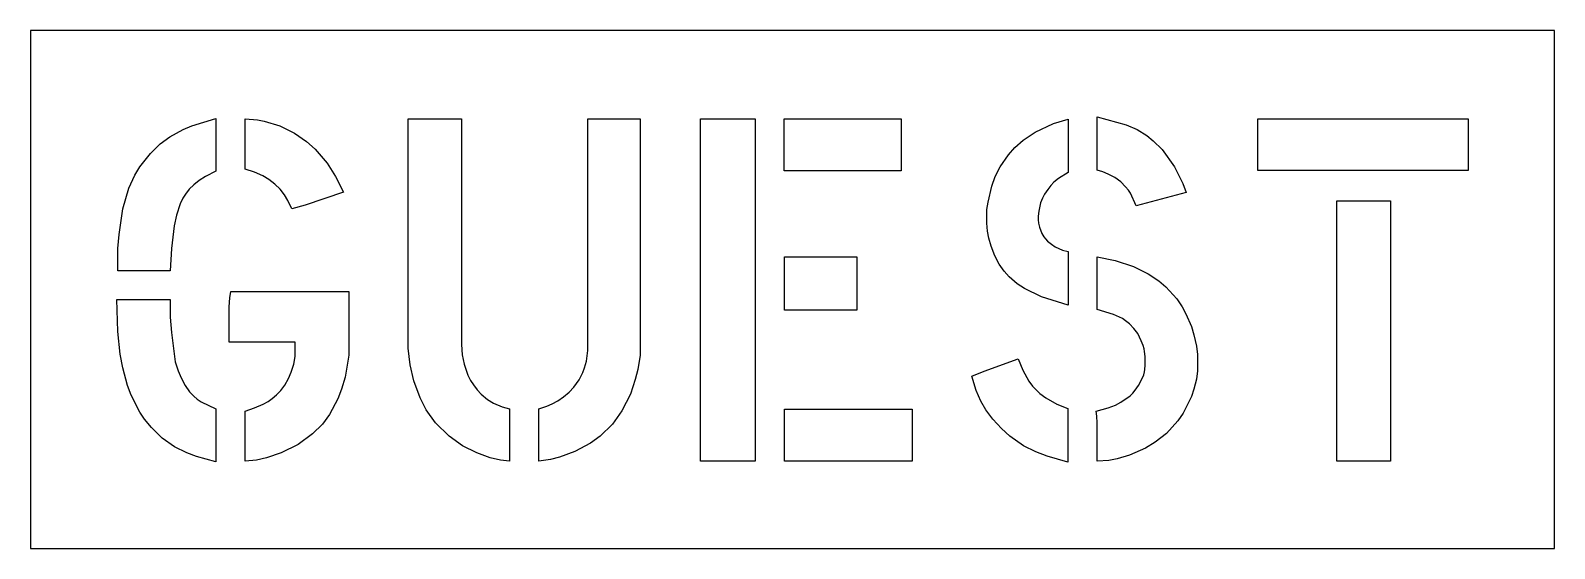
# Model space of a CAD drawing. Header units: inches. Extents: x 0 to 53, y 0 to 18.
import ezdxf

# ---------------------------------------------------------------- set-up
doc = ezdxf.new("R2010")
doc.units = ezdxf.units.IN
doc.header["$MEASUREMENT"] = 0
doc.layers.add('CUT', color=1, linetype='Continuous')

msp = doc.modelspace()

# ---------------------------------------------------------------- linework, layer by layer
at = {"layer": 'CUT'}
for points in [[(0, 0), (53, 0), (53, 18), (0, 18)], [(3.208, 11.806), (3.42, 12.516), (3.628, 12.971), (3.798, 13.268), (4.171, 13.729), (4.51, 14.065), (4.844, 14.306), (5.309, 14.559), (5.608, 14.684), (6.447, 14.945), (6.447, 13.116), (6.089, 12.928), (5.872, 12.79), (5.677, 12.64), (5.518, 12.482), (5.395, 12.316), (5.301, 12.17), (5.205, 11.978), (5.075, 11.585), (5.002, 11.208), (4.906, 10.42), (4.854, 9.652), (3.038, 9.652), (3.038, 10.42), (3.079, 10.916)], [(8.083, 12.952), (7.796, 13.078), (7.461, 13.185), (7.461, 14.933), (7.9, 14.895), (8.13, 14.85), (8.672, 14.684), (9.179, 14.435), (9.603, 14.141), (9.898, 13.882), (10.315, 13.392), (10.611, 12.93), (10.885, 12.381), (9.547, 11.927), (9.084, 11.799), (8.95, 12.094), (8.831, 12.288), (8.683, 12.481), (8.501, 12.66), (8.286, 12.827)], [(15.521, 3.324), (15.021, 3.571), (14.556, 3.899), (14.086, 4.365), (13.76, 4.82), (13.548, 5.241), (13.337, 5.827), (13.208, 6.386), (13.129, 6.965), (13.129, 14.932), (14.993, 14.932), (14.993, 7.089), (15.015, 6.732), (15.081, 6.406), (15.209, 6.027), (15.305, 5.836), (15.402, 5.686), (15.533, 5.513), (15.671, 5.366), (15.89, 5.182), (16.105, 5.053), (16.404, 4.928), (16.654, 4.855), (16.654, 3.029), (16.341, 3.069), (15.987, 3.156)], [(18.536, 5.265), (18.73, 5.433), (18.89, 5.603), (19.08, 5.862), (19.206, 6.115), (19.27, 6.277), (19.335, 6.51), (19.378, 6.882), (19.378, 14.932), (21.2, 14.932), (21.2, 6.717), (21.121, 6.22), (21.033, 5.868), (20.864, 5.365), (20.569, 4.779), (20.243, 4.324), (19.815, 3.899), (19.481, 3.658), (18.933, 3.365), (18.396, 3.177), (18.081, 3.093), (17.675, 3.029), (17.675, 4.855), (17.956, 4.941), (18.147, 5.022), (18.342, 5.129)], [(25.199, 14.93), (25.199, 3.034), (23.302, 3.034), (23.302, 14.93)], [(30.284, 14.932), (30.284, 13.126), (26.214, 13.126), (26.214, 14.932)], [(35.295, 10.763), (35.37, 10.682), (35.504, 10.571), (35.635, 10.484), (35.764, 10.421), (35.892, 10.372), (36.083, 10.321), (36.083, 8.455), (35.161, 8.741), (34.57, 9.032), (34.313, 9.202), (34.037, 9.443), (33.858, 9.642), (33.685, 9.88), (33.535, 10.166), (33.408, 10.501), (33.323, 10.787), (33.279, 11.025), (33.257, 11.304), (33.257, 11.785), (33.299, 12.033), (33.428, 12.592), (33.553, 12.923), (33.722, 13.261), (34.011, 13.682), (34.237, 13.934), (34.522, 14.189), (34.939, 14.472), (35.578, 14.767), (36.083, 14.915), (36.083, 13.068), (35.756, 12.854), (35.592, 12.728), (35.483, 12.619), (35.375, 12.48), (35.269, 12.311), (35.195, 12.173), (35.13, 12.013), (35.065, 11.718), (35.043, 11.552), (35.043, 11.418), (35.054, 11.304), (35.089, 11.165), (35.173, 10.951), (35.246, 10.831)], [(37.291, 13.094), (37.097, 13.151), (37.097, 15), (38.1, 14.726), (38.482, 14.559), (38.822, 14.348), (39.044, 14.171), (39.357, 13.861), (39.785, 13.268), (40.08, 12.682), (40.187, 12.365), (38.457, 11.912), (38.254, 12.351), (38.188, 12.449), (38.082, 12.568), (37.913, 12.739), (37.711, 12.888), (37.474, 13.012)], [(50, 14.93), (50, 13.131), (42.678, 13.131), (42.678, 14.93)], [(47.291, 12.082), (47.291, 3.034), (45.429, 3.034), (45.429, 12.082)], [(26.218, 10.132), (28.741, 10.132), (28.741, 8.287), (26.218, 8.287)], [(40.371, 5.282), (40.081, 4.703), (39.899, 4.434), (39.503, 4), (39.114, 3.699), (38.773, 3.488), (38.225, 3.238), (37.787, 3.114), (37.504, 3.063), (37.092, 3.034), (37.092, 4.379), (37.085, 4.592), (37.076, 4.691), (37.055, 4.772), (37.474, 4.887), (37.73, 4.982), (37.921, 5.086), (38.239, 5.306), (38.332, 5.397), (38.42, 5.505), (38.531, 5.66), (38.619, 5.812), (38.714, 6.034), (38.74, 6.139), (38.751, 6.223), (38.76, 6.37), (38.76, 6.67), (38.743, 6.841), (38.727, 6.937), (38.694, 7.053), (38.63, 7.215), (38.504, 7.468), (38.376, 7.648), (38.216, 7.807), (38.086, 7.912), (37.971, 7.99), (37.866, 8.044), (37.666, 8.129), (37.095, 8.31), (37.099, 10.133), (37.724, 10.009), (38.357, 9.799), (38.864, 9.548), (39.239, 9.3), (39.482, 9.093), (39.868, 8.675), (40.056, 8.396), (40.182, 8.155), (40.374, 7.71), (40.457, 7.42), (40.545, 7.027), (40.587, 6.737), (40.587, 6.179), (40.545, 5.889), (40.457, 5.537)], [(4.58, 3.834), (4.207, 4.2), (3.964, 4.489), (3.798, 4.738), (3.5, 5.331), (3.375, 5.662), (3.208, 6.282), (3.121, 6.758), (3.038, 7.544), (3, 8.647), (4.86, 8.647), (4.86, 8.041), (4.906, 7.503), (5.036, 6.489), (5.131, 6.174), (5.237, 5.932), (5.384, 5.66), (5.532, 5.448), (5.68, 5.297), (5.799, 5.19), (5.934, 5.095), (6.447, 4.848), (6.447, 3.017), (5.775, 3.197), (5.434, 3.324), (5.01, 3.534)], [(8.26, 5.109), (8.409, 5.212), (8.558, 5.339), (8.706, 5.49), (8.843, 5.681), (8.97, 5.912), (9.065, 6.122), (9.161, 6.406), (9.207, 6.675), (9.207, 7.17), (6.914, 7.17), (6.914, 8.392), (6.928, 8.714), (6.969, 8.934), (11.075, 8.934), (11.075, 6.717), (10.946, 5.951), (10.821, 5.537), (10.693, 5.2), (10.399, 4.655), (10.156, 4.324), (9.811, 3.982), (9.304, 3.612), (8.72, 3.324), (8.213, 3.156), (7.859, 3.069), (7.463, 3.029), (7.463, 4.772), (7.796, 4.887), (8.088, 5.015)], [(33.225, 4.82), (33.055, 5.117), (32.886, 5.496), (32.739, 5.983), (33.16, 6.161), (34.348, 6.585), (34.507, 6.193), (34.719, 5.813), (34.843, 5.641), (35.097, 5.389), (35.31, 5.231), (35.696, 5.012), (36.077, 4.862), (36.077, 3), (35.352, 3.212), (34.966, 3.355), (34.529, 3.571), (34.063, 3.899), (33.767, 4.165), (33.469, 4.489)], [(26.22, 4.838), (30.665, 4.838), (30.665, 3.032), (26.22, 3.032)]]:
    msp.add_lwpolyline(points, close=True, dxfattribs=at)

doc.saveas('drawing.dxf')
